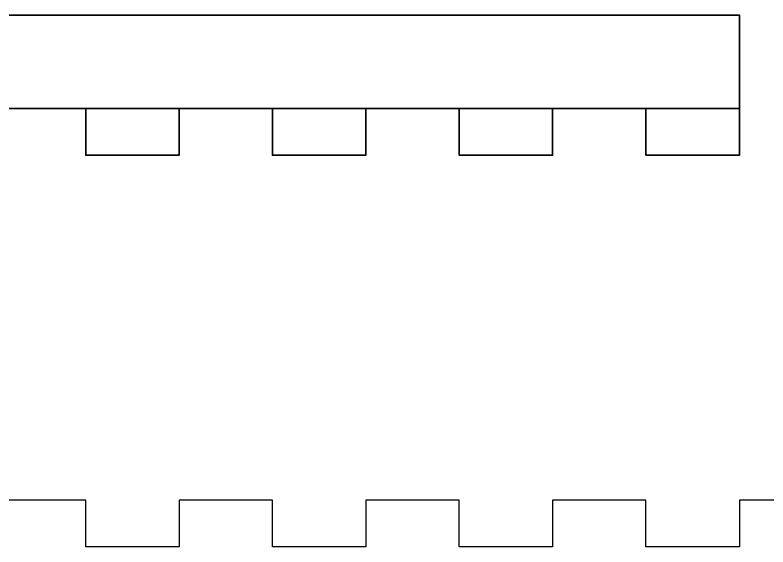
# Model space of a CAD drawing. Header units: inches. Extents: x -215 to 815, y -290 to 530.
# Drawn here: x -31.5 to 16.87, y 120.12 to 154.26 of the extents above; entities that cross this region are included whole.
import ezdxf

# ---------------------------------------------------------------- set-up
doc = ezdxf.new("R2010")
doc.units = ezdxf.units.IN
doc.header["$MEASUREMENT"] = 0
doc.layers.add('Calque 1', color=7, linetype='Continuous')

# ---------------------------------------------------------------- blocks, each defined once
blk = doc.blocks.new('block 2')
at = {"layer": 'Calque 1', "color": 7, "lineweight": 30, "true_color": 0xffffff}
blk.add_lwpolyline([(21.037, 123.121), (15.037, 123.121), (15.037, 120.121), (9.038, 120.121), (9.038, 123.121), (3.037, 123.121), (3.037, 120.121), (-2.963, 120.121), (-2.963, 123.121), (-8.963, 123.121), (-8.963, 120.121), (-14.963, 120.121), (-14.963, 123.121), (-20.962, 123.121), (-20.962, 120.121), (-26.962, 120.121), (-26.962, 123.121), (-32.963, 123.121)], dxfattribs=at)
blk = doc.blocks.new('block 10')
at = {"layer": 'Calque 1', "color": 7, "lineweight": 35, "true_color": 0xffffff}
for points in [[(-26.963, 148.256), (-20.962, 148.256), (-20.962, 145.255), (-26.963, 145.255), (-26.963, 148.256)], [(-14.963, 148.256), (-8.963, 148.256), (-8.963, 145.255), (-14.963, 145.255), (-14.963, 148.256)], [(-2.962, 148.256), (3.038, 148.256), (3.038, 145.255), (-2.962, 145.255), (-2.962, 148.256)], [(9.038, 148.256), (15.037, 148.256), (15.037, 145.255), (9.038, 145.255), (9.038, 148.256)]]:
    blk.add_lwpolyline(points, dxfattribs=at)
blk = doc.blocks.new('block 9')
at = {"layer": 'Calque 1', "color": 7, "lineweight": 35, "true_color": 0xffffff}
blk.add_lwpolyline([(-134.963, 154.256), (15.037, 154.256), (15.037, 148.256), (-134.963, 148.256), (-134.963, 154.256)], dxfattribs=at)
at = {"layer": 'Calque 1'}
blk.add_blockref('block 10', (0, 0), dxfattribs=at)

msp = doc.modelspace()

# ---------------------------------------------------------------- block references
at = {"layer": 'Calque 1'}
for name in ['block 2', 'block 9']:
    msp.add_blockref(name, (0, 0), dxfattribs=at)

doc.saveas('drawing.dxf')
